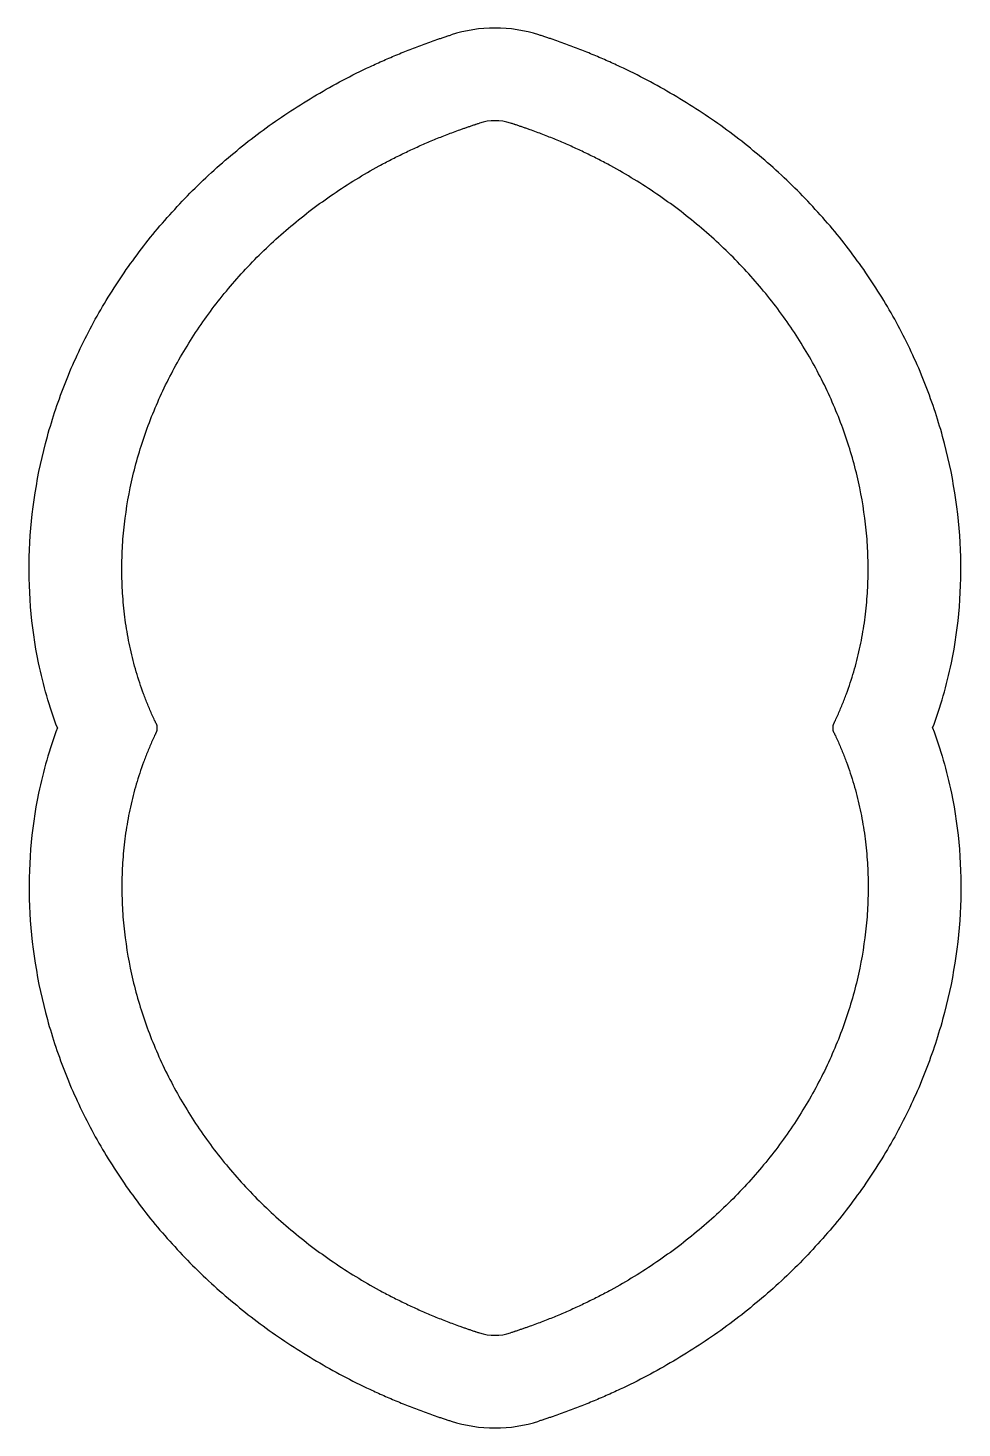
# Model space of a CAD drawing. Extents: x -2.52 to 2.52, y -3.78 to 3.78.
import ezdxf

# ---------------------------------------------------------------- set-up
doc = ezdxf.new("R2010")
doc.units = 0
doc.layers.add('VISIBLE', color=7, linetype='CONTINUOUS')

msp = doc.modelspace()

# ---------------------------------------------------------------- linework, layer by layer
at = {"layer": 'VISIBLE'}
for centre, radius, start, end in [((0, 3), 0.775, 72.20069, 107.79931), ((0, 3), 0.275, 72.20069, 107.79931), ((-1.8716, 0), 0.05, 334.08221, 25.91779), ((1.8716, 0), 0.05, 154.08221, 205.91779), ((0, -3), 0.275, 252.20069, 287.79931), ((0, -3), 0.775, 252.20069, 287.79931)]:
    msp.add_arc(centre, radius, start, end, dxfattribs=at)
for points, knots in [([(-2.3606, 0), (-2.3606, 0), (-2.3606, 0), (-2.3606, 0), (-2.4033, 0.1139), (-2.4933, 0.4278), (-2.5349, 0.9616), (-2.4533, 1.4744), (-2.3205, 1.8692), (-2.1888, 2.1544), (-2.0268, 2.4256), (-1.8368, 2.6801), (-1.6208, 2.9156), (-1.4212, 3.0943), (-1.251, 3.2257), (-1.1183, 3.3183), (-0.9809, 3.4048), (-0.8393, 3.485), (-0.7178, 3.5464), (-0.6189, 3.5922), (-0.5437, 3.6249), (-0.4804, 3.6508), (-0.4294, 3.6706), (-0.3909, 3.6851), (-0.3523, 3.6991), (-0.3196, 3.7105), (-0.294, 3.7192), (-0.2745, 3.7257), (-0.2534, 3.7326), (-0.242, 3.7363), (-0.2369, 3.7379)], [0.0912587, 0.0912587, 0.0912587, 0.0912587, 0.0912598, 0.0912598, 0.0912598, 0.162753, 0.2823597, 0.4019664, 0.4617698, 0.5215732, 0.5813765, 0.6411799, 0.7009832, 0.7607866, 0.7906883, 0.8205899, 0.8504916, 0.8803933, 0.910295, 0.9252458, 0.9401966, 0.9551475, 0.9626229, 0.9700983, 0.9775737, 0.9850492, 0.9887869, 0.9925246, 0.9962623, 1, 1, 1, 1]), ([(2.3606, 0), (2.3606, 0), (2.3606, 0), (2.3606, 0), (2.4033, 0.1139), (2.4933, 0.4278), (2.5349, 0.9616), (2.4533, 1.4744), (2.3205, 1.8692), (2.1888, 2.1544), (2.0268, 2.4256), (1.8368, 2.6801), (1.6208, 2.9156), (1.4212, 3.0943), (1.251, 3.2257), (1.1183, 3.3183), (0.9809, 3.4048), (0.8393, 3.485), (0.7178, 3.5464), (0.6189, 3.5922), (0.5437, 3.6249), (0.4804, 3.6508), (0.4294, 3.6706), (0.3909, 3.6851), (0.3523, 3.6991), (0.3196, 3.7105), (0.294, 3.7192), (0.2745, 3.7257), (0.2534, 3.7326), (0.242, 3.7363), (0.2369, 3.7379)], [0.0912587, 0.0912587, 0.0912587, 0.0912587, 0.0912598, 0.0912598, 0.0912598, 0.162753, 0.2823597, 0.4019664, 0.4617698, 0.5215732, 0.5813765, 0.6411799, 0.7009832, 0.7607866, 0.7906883, 0.8205899, 0.8504916, 0.8803933, 0.910295, 0.9252458, 0.9401966, 0.9551475, 0.9626229, 0.9700983, 0.9775737, 0.9850492, 0.9887869, 0.9925246, 0.9962623, 1, 1, 1, 1]), ([(-1.8266, 0.0219), (-1.8297, 0.0282), (-1.8373, 0.044), (-1.8532, 0.0786), (-1.8736, 0.1263), (-1.8962, 0.1844), (-1.9168, 0.2436), (-1.9354, 0.3036), (-1.9521, 0.3644), (-1.9716, 0.4465), (-1.9911, 0.5507), (-2.0063, 0.6779), (-2.0134, 0.8067), (-2.0125, 0.9365), (-2.0005, 1.1104), (-1.9655, 1.3279), (-1.8922, 1.5855), (-1.7887, 1.8362), (-1.6565, 2.0767), (-1.497, 2.3042), (-1.3431, 2.4808), (-1.2083, 2.613), (-1.1017, 2.7073), (-0.9898, 2.7966), (-0.8729, 2.8807), (-0.7514, 2.9593), (-0.6464, 3.02), (-0.5604, 3.0656), (-0.4949, 3.0983), (-0.4285, 3.1296), (-0.3724, 3.1543), (-0.327, 3.1733), (-0.2928, 3.1872), (-0.2584, 3.2007), (-0.2238, 3.2138), (-0.1948, 3.2243), (-0.1715, 3.2326), (-0.1539, 3.2387), (-0.1394, 3.2437), (-0.1277, 3.2476), (-0.1188, 3.2506), (-0.1113, 3.253), (-0.1053, 3.255), (-0.0965, 3.2579), (-0.0895, 3.2601), (-0.0841, 3.2618)], [0.0493053, 0.0493053, 0.0493053, 0.0493053, 0.0546875, 0.0625, 0.078125, 0.09375, 0.109375, 0.125, 0.140625, 0.15625, 0.1875, 0.21875, 0.25, 0.28125, 0.3125, 0.375, 0.4375, 0.5, 0.5625, 0.625, 0.6875, 0.71875, 0.75, 0.78125, 0.8125, 0.84375, 0.875, 0.890625, 0.90625, 0.921875, 0.9375, 0.9453125, 0.953125, 0.9609375, 0.96875, 0.9765625, 0.9804688, 0.984375, 0.9882812, 0.9902344, 0.9921875, 0.9941406, 0.9951172, 0.9960938, 1, 1, 1, 1]), ([(1.8266, 0.0219), (1.8297, 0.0282), (1.8373, 0.044), (1.8532, 0.0786), (1.8736, 0.1263), (1.8962, 0.1844), (1.9168, 0.2436), (1.9354, 0.3036), (1.9521, 0.3644), (1.9716, 0.4465), (1.9911, 0.5507), (2.0063, 0.6779), (2.0134, 0.8067), (2.0125, 0.9365), (2.0005, 1.1104), (1.9655, 1.3279), (1.8922, 1.5855), (1.7887, 1.8362), (1.6565, 2.0767), (1.497, 2.3042), (1.3431, 2.4808), (1.2083, 2.613), (1.1017, 2.7073), (0.9898, 2.7966), (0.8729, 2.8807), (0.7514, 2.9593), (0.6464, 3.02), (0.5604, 3.0656), (0.4949, 3.0983), (0.4285, 3.1296), (0.3724, 3.1543), (0.327, 3.1733), (0.2928, 3.1872), (0.2584, 3.2007), (0.2238, 3.2138), (0.1948, 3.2243), (0.1715, 3.2326), (0.1539, 3.2387), (0.1394, 3.2437), (0.1277, 3.2476), (0.1188, 3.2506), (0.1113, 3.253), (0.1053, 3.255), (0.0965, 3.2579), (0.0895, 3.2601), (0.0841, 3.2618)], [0.0493053, 0.0493053, 0.0493053, 0.0493053, 0.0546875, 0.0625, 0.078125, 0.09375, 0.109375, 0.125, 0.140625, 0.15625, 0.1875, 0.21875, 0.25, 0.28125, 0.3125, 0.375, 0.4375, 0.5, 0.5625, 0.625, 0.6875, 0.71875, 0.75, 0.78125, 0.8125, 0.84375, 0.875, 0.890625, 0.90625, 0.921875, 0.9375, 0.9453125, 0.953125, 0.9609375, 0.96875, 0.9765625, 0.9804688, 0.984375, 0.9882812, 0.9902344, 0.9921875, 0.9941406, 0.9951172, 0.9960938, 1, 1, 1, 1]), ([(-2.3606, 0), (-2.3606, 0), (-2.3606, 0), (-2.3606, 0), (-2.4033, -0.1139), (-2.4933, -0.4278), (-2.5349, -0.9616), (-2.4533, -1.4744), (-2.3205, -1.8692), (-2.1888, -2.1544), (-2.0268, -2.4256), (-1.8368, -2.6801), (-1.6208, -2.9156), (-1.4212, -3.0943), (-1.251, -3.2257), (-1.1183, -3.3183), (-0.9809, -3.4048), (-0.8393, -3.485), (-0.7178, -3.5464), (-0.6189, -3.5922), (-0.5437, -3.6249), (-0.4804, -3.6508), (-0.4294, -3.6706), (-0.3909, -3.6851), (-0.3523, -3.6991), (-0.3196, -3.7105), (-0.294, -3.7192), (-0.2745, -3.7257), (-0.2534, -3.7326), (-0.242, -3.7363), (-0.2369, -3.7379)], [0.0912587, 0.0912587, 0.0912587, 0.0912587, 0.0912598, 0.0912598, 0.0912598, 0.162753, 0.2823597, 0.4019664, 0.4617698, 0.5215732, 0.5813765, 0.6411799, 0.7009832, 0.7607866, 0.7906883, 0.8205899, 0.8504916, 0.8803933, 0.910295, 0.9252458, 0.9401966, 0.9551475, 0.9626229, 0.9700983, 0.9775737, 0.9850492, 0.9887869, 0.9925246, 0.9962623, 1, 1, 1, 1]), ([(-1.8266, -0.0219), (-1.8297, -0.0282), (-1.8373, -0.044), (-1.8532, -0.0786), (-1.8736, -0.1263), (-1.8962, -0.1844), (-1.9168, -0.2436), (-1.9354, -0.3036), (-1.9521, -0.3644), (-1.9716, -0.4465), (-1.9911, -0.5507), (-2.0063, -0.6779), (-2.0134, -0.8067), (-2.0125, -0.9365), (-2.0005, -1.1104), (-1.9655, -1.3279), (-1.8922, -1.5855), (-1.7887, -1.8362), (-1.6565, -2.0767), (-1.497, -2.3042), (-1.3431, -2.4808), (-1.2083, -2.613), (-1.1017, -2.7073), (-0.9898, -2.7966), (-0.8729, -2.8807), (-0.7514, -2.9593), (-0.6464, -3.02), (-0.5604, -3.0656), (-0.4949, -3.0983), (-0.4285, -3.1296), (-0.3724, -3.1543), (-0.327, -3.1733), (-0.2928, -3.1872), (-0.2584, -3.2007), (-0.2238, -3.2138), (-0.1948, -3.2243), (-0.1715, -3.2326), (-0.1539, -3.2387), (-0.1394, -3.2437), (-0.1277, -3.2476), (-0.1188, -3.2506), (-0.1113, -3.253), (-0.1053, -3.255), (-0.0965, -3.2579), (-0.0895, -3.2601), (-0.0841, -3.2618)], [0.0493053, 0.0493053, 0.0493053, 0.0493053, 0.0546875, 0.0625, 0.078125, 0.09375, 0.109375, 0.125, 0.140625, 0.15625, 0.1875, 0.21875, 0.25, 0.28125, 0.3125, 0.375, 0.4375, 0.5, 0.5625, 0.625, 0.6875, 0.71875, 0.75, 0.78125, 0.8125, 0.84375, 0.875, 0.890625, 0.90625, 0.921875, 0.9375, 0.9453125, 0.953125, 0.9609375, 0.96875, 0.9765625, 0.9804688, 0.984375, 0.9882812, 0.9902344, 0.9921875, 0.9941406, 0.9951172, 0.9960938, 1, 1, 1, 1]), ([(1.8266, -0.0219), (1.8297, -0.0282), (1.8373, -0.044), (1.8532, -0.0786), (1.8736, -0.1263), (1.8962, -0.1844), (1.9168, -0.2436), (1.9354, -0.3036), (1.9521, -0.3644), (1.9716, -0.4465), (1.9911, -0.5507), (2.0063, -0.6779), (2.0134, -0.8067), (2.0125, -0.9365), (2.0005, -1.1104), (1.9655, -1.3279), (1.8922, -1.5855), (1.7887, -1.8362), (1.6565, -2.0767), (1.497, -2.3042), (1.3431, -2.4808), (1.2083, -2.613), (1.1017, -2.7073), (0.9898, -2.7966), (0.8729, -2.8807), (0.7514, -2.9593), (0.6464, -3.02), (0.5604, -3.0656), (0.4949, -3.0983), (0.4285, -3.1296), (0.3724, -3.1543), (0.327, -3.1733), (0.2928, -3.1872), (0.2584, -3.2007), (0.2238, -3.2138), (0.1948, -3.2243), (0.1715, -3.2326), (0.1539, -3.2387), (0.1394, -3.2437), (0.1277, -3.2476), (0.1188, -3.2506), (0.1113, -3.253), (0.1053, -3.255), (0.0965, -3.2579), (0.0895, -3.2601), (0.0841, -3.2618)], [0.0493053, 0.0493053, 0.0493053, 0.0493053, 0.0546875, 0.0625, 0.078125, 0.09375, 0.109375, 0.125, 0.140625, 0.15625, 0.1875, 0.21875, 0.25, 0.28125, 0.3125, 0.375, 0.4375, 0.5, 0.5625, 0.625, 0.6875, 0.71875, 0.75, 0.78125, 0.8125, 0.84375, 0.875, 0.890625, 0.90625, 0.921875, 0.9375, 0.9453125, 0.953125, 0.9609375, 0.96875, 0.9765625, 0.9804688, 0.984375, 0.9882812, 0.9902344, 0.9921875, 0.9941406, 0.9951172, 0.9960938, 1, 1, 1, 1]), ([(2.3606, 0), (2.3606, 0), (2.3606, 0), (2.3606, 0), (2.4033, -0.1139), (2.4933, -0.4278), (2.5349, -0.9616), (2.4533, -1.4744), (2.3205, -1.8692), (2.1888, -2.1544), (2.0268, -2.4256), (1.8368, -2.6801), (1.6208, -2.9156), (1.4212, -3.0943), (1.251, -3.2257), (1.1183, -3.3183), (0.9809, -3.4048), (0.8393, -3.485), (0.7178, -3.5464), (0.6189, -3.5922), (0.5437, -3.6249), (0.4804, -3.6508), (0.4294, -3.6706), (0.3909, -3.6851), (0.3523, -3.6991), (0.3196, -3.7105), (0.294, -3.7192), (0.2745, -3.7257), (0.2534, -3.7326), (0.242, -3.7363), (0.2369, -3.7379)], [0.0912587, 0.0912587, 0.0912587, 0.0912587, 0.0912598, 0.0912598, 0.0912598, 0.162753, 0.2823597, 0.4019664, 0.4617698, 0.5215732, 0.5813765, 0.6411799, 0.7009832, 0.7607866, 0.7906883, 0.8205899, 0.8504916, 0.8803933, 0.910295, 0.9252458, 0.9401966, 0.9551475, 0.9626229, 0.9700983, 0.9775737, 0.9850492, 0.9887869, 0.9925246, 0.9962623, 1, 1, 1, 1])]:
    msp.add_open_spline(points, degree=3, knots=knots, dxfattribs=at)

doc.saveas('drawing.dxf')
